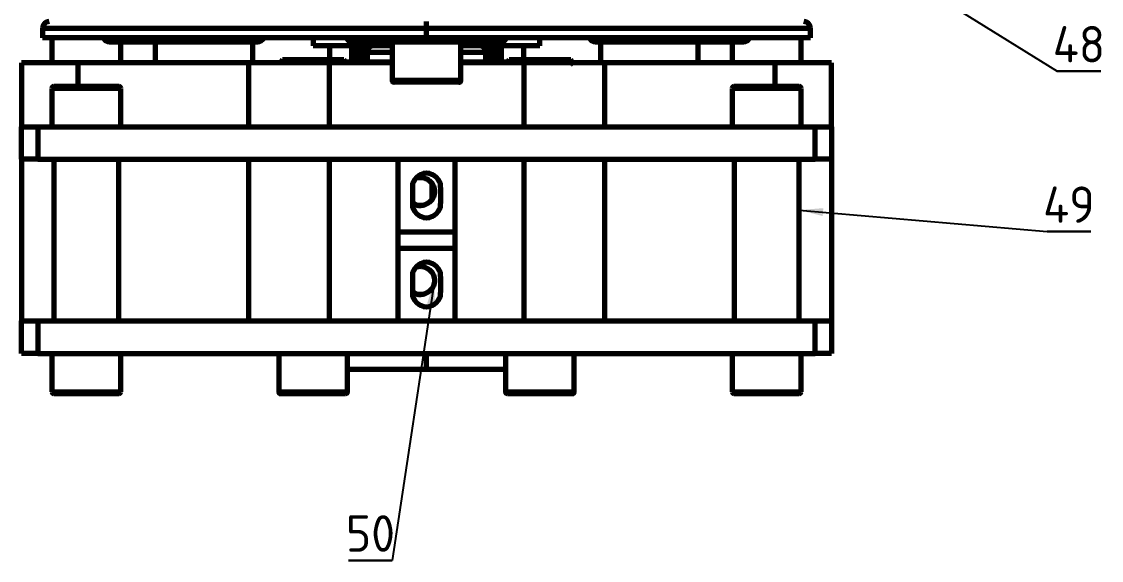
# Model space of a CAD drawing. Header units: millimetres. Extents: x -419 to 9215, y 1224 to 3301.
# Drawn here: x 285.3 to 433.4, y 1669.8 to 1743.8 of the extents above; entities that cross this region are included whole.
import ezdxf

# ---------------------------------------------------------------- set-up
doc = ezdxf.new("R2010")
doc.units = ezdxf.units.MM
doc.layers.add('0.3mm', color=240, linetype='Continuous', lineweight=30)
doc.layers.add('0.7mm', color=7, linetype='Continuous', lineweight=70)
doc.styles.get("Standard").update_dxf_attribs({"font": 'arial.ttf'})
doc.dimstyles.new('SLDDIMSTYLE0', dxfattribs={"dimtxt": 0.18, "dimasz": 3.302, "dimexe": 0, "dimexo": 0.0625, "dimgap": 0, "dimtad": 0, "dimtih": 1, "dimtoh": 1, "dimdec": 0, "dimrnd": 1e-09, "dimzin": 0, "dimdsep": 46, "dimtxsty": 'Standard', "dimsah": 1, "dimcen": 0.09, "dimadec": 0, "dimazin": 0, "dimtfac": 3.302, "dimtdec": 0, "dimtofl": 0, "dimtmove": 0, "dimatfit": 3, "dimfxl": 1, "dimfrac": 2, "dimtolj": 1, "dimtzin": 0, "dimarcsym": 0})

msp = doc.modelspace()

# ---------------------------------------------------------------- linework, layer by layer
at = {"layer": '0.3mm'}
for p, q in [((433.34, 1737), (427.34, 1737)), ((431.97, 1714.97), (425.97, 1714.97)), ((336.14, 1669.81), (330.14, 1669.81))]:
    msp.add_line(p, q, dxfattribs=at)
at = {"layer": '0.7mm', "color": 7, "linetype": 'Continuous', "lineweight": 70}
for p, q in [((340.83, 1742.92), (340.83, 1743.81)), ((288.16, 1742.92), (288.16, 1741.59)), ((340.83, 1741.59), (340.83, 1742.92)), ((393.51, 1741.59), (393.51, 1742.92)), ((340.83, 1741.59), (288.16, 1741.59)), ((289.44, 1741.59), (289.44, 1738.14)), ((297.33, 1741.03), (307.5, 1741.03)), ((298.89, 1738.14), (298.89, 1741.03)), ((303.61, 1741.03), (303.61, 1738.14)), ((307.5, 1741.03), (317.67, 1741.03)), ((316.94, 1741.03), (316.94, 1738.14)), ((325.28, 1741.59), (325.28, 1740.48)), ((330.67, 1741.03), (340.83, 1741.03)), ((336.11, 1741.03), (336.11, 1735.75)), ((393.51, 1741.59), (340.83, 1741.59)), ((340.83, 1741.03), (351, 1741.03)), ((345.56, 1735.75), (345.56, 1741.03)), ((356.39, 1740.48), (356.39, 1741.59)), ((364, 1741.03), (374.17, 1741.03)), ((364.72, 1741.03), (364.72, 1738.14)), ((374.17, 1741.03), (384.33, 1741.03)), ((378.06, 1741.03), (378.06, 1738.14)), ((382.78, 1741.03), (382.78, 1738.14)), ((392.22, 1738.14), (392.22, 1741.59)), ((336.11, 1740.48), (325.28, 1740.48)), ((330.55, 1740.48), (330.55, 1738.25)), ((330.98, 1740.48), (330.98, 1738.25)), ((332.36, 1740.48), (332.36, 1738.25)), ((332.69, 1739.59), (332.69, 1738.25)), ((356.39, 1740.48), (345.56, 1740.48)), ((348.98, 1738.25), (348.98, 1739.59)), ((349.55, 1738.25), (349.55, 1740.48)), ((350.81, 1738.25), (350.81, 1740.48)), ((351.12, 1738.25), (351.12, 1740.48)), ((285.28, 1738.14), (285.28, 1729.36)), ((293.04, 1738.14), (285.28, 1738.14)), ((316.39, 1738.14), (293.04, 1738.14)), ((316.39, 1738.14), (316.39, 1729.36)), ((327.5, 1738.14), (316.39, 1738.14)), ((321.06, 1738.59), (320.81, 1738.14)), ((321.06, 1738.59), (329.5, 1738.59)), ((327.5, 1729.36), (327.5, 1738.14)), ((336.11, 1738.14), (327.5, 1738.14)), ((329.75, 1738.14), (329.5, 1738.59)), ((336.11, 1738.25), (329.69, 1738.25)), ((351.98, 1738.25), (345.56, 1738.25)), ((354.17, 1738.14), (345.56, 1738.14)), ((352.17, 1738.59), (351.92, 1738.14)), ((352.17, 1738.59), (360.47, 1738.59)), ((354.17, 1738.14), (354.17, 1729.36)), ((365.28, 1738.14), (354.17, 1738.14)), ((360.47, 1738.59), (360.61, 1738.59)), ((360.86, 1738.14), (360.61, 1738.59)), ((365.28, 1729.36), (365.28, 1738.14)), ((388.63, 1738.14), (365.28, 1738.14)), ((396.39, 1738.14), (388.63, 1738.14)), ((396.39, 1729.36), (396.39, 1738.14)), ((289.72, 1734.92), (298.61, 1734.92)), ((339.34, 1735.48), (336.39, 1735.48)), ((345.28, 1735.48), (339.34, 1735.48)), ((383.06, 1734.92), (391.94, 1734.92)), ((289.44, 1734.64), (289.44, 1729.36)), ((298.89, 1729.36), (298.89, 1734.64)), ((382.78, 1734.64), (382.78, 1729.36)), ((392.22, 1729.36), (392.22, 1734.64)), ((285.28, 1724.92), (285.28, 1729.36)), ((285.28, 1729.36), (287.5, 1729.36)), ((287.5, 1729.36), (287.5, 1724.92)), ((287.5, 1729.36), (394.17, 1729.36)), ((394.17, 1724.92), (394.17, 1729.36)), ((394.17, 1729.36), (396.39, 1729.36)), ((396.39, 1729.36), (396.39, 1724.92)), ((285.28, 1724.92), (285.28, 1702.7)), ((287.5, 1724.92), (285.28, 1724.92)), ((287.5, 1724.92), (394.17, 1724.92)), ((289.72, 1724.92), (289.72, 1702.7)), ((298.61, 1702.7), (298.61, 1724.92)), ((316.39, 1724.92), (316.39, 1702.7)), ((327.5, 1702.7), (327.5, 1724.92)), ((336.94, 1702.7), (336.94, 1724.92)), ((344.72, 1724.92), (344.72, 1702.7)), ((354.17, 1724.92), (354.17, 1702.7)), ((365.28, 1702.7), (365.28, 1724.92)), ((383.06, 1724.92), (383.06, 1702.7)), ((391.94, 1702.7), (391.94, 1724.92)), ((396.39, 1724.92), (394.17, 1724.92)), ((396.39, 1724.92), (396.39, 1702.7)), ((338.89, 1721.03), (338.89, 1718.81)), ((342.78, 1718.81), (342.78, 1721.03)), ((336.94, 1714.92), (344.72, 1714.92)), ((336.94, 1712.7), (344.72, 1712.7)), ((338.89, 1708.81), (338.89, 1706.59)), ((342.78, 1706.59), (342.78, 1708.81)), ((285.28, 1698.25), (285.28, 1702.7)), ((285.28, 1702.7), (287.5, 1702.7)), ((287.5, 1702.7), (287.5, 1698.25)), ((287.5, 1702.7), (394.17, 1702.7)), ((394.17, 1698.25), (394.17, 1702.7)), ((394.17, 1702.7), (396.39, 1702.7)), ((396.39, 1702.7), (396.39, 1698.25)), ((287.5, 1698.25), (285.28, 1698.25)), ((287.5, 1698.25), (394.17, 1698.25)), ((289.44, 1698.25), (289.44, 1692.98)), ((298.89, 1692.98), (298.89, 1698.25)), ((320.56, 1698.25), (320.56, 1692.98)), ((330, 1692.98), (330, 1698.25)), ((351.67, 1698.25), (351.67, 1692.98)), ((361.11, 1692.98), (361.11, 1698.25)), ((382.78, 1698.25), (382.78, 1692.98)), ((392.22, 1692.98), (392.22, 1698.25)), ((396.39, 1698.25), (394.17, 1698.25)), ((340.83, 1696.03), (330, 1696.03)), ((351.67, 1696.03), (340.83, 1696.03)), ((298.61, 1692.7), (289.72, 1692.7)), ((329.72, 1692.7), (320.83, 1692.7)), ((360.83, 1692.7), (351.94, 1692.7)), ((391.94, 1692.7), (383.06, 1692.7))]:
    msp.add_line(p, q, dxfattribs=at)
at = {"layer": '0.7mm', "color": 8, "linetype": 'Continuous', "lineweight": 70}
for p, q in [((288.16, 1742.92), (340.83, 1742.92)), ((340.83, 1742.92), (393.51, 1742.92)), ((327.52, 1740.48), (327.52, 1738.59)), ((330.55, 1740.48), (330.55, 1738.25)), ((330.57, 1738.25), (330.57, 1740.48)), ((330.68, 1740.48), (330.68, 1738.25)), ((330.99, 1740.48), (330.99, 1738.25)), ((331.28, 1738.25), (331.28, 1740.48)), ((331.42, 1740.48), (331.42, 1738.25)), ((331.81, 1738.25), (331.81, 1740.48)), ((332.39, 1740.48), (332.39, 1738.25)), ((332.69, 1739.59), (336.11, 1739.59)), ((345.56, 1739.59), (348.98, 1739.59)), ((349.03, 1740.48), (349.03, 1738.25)), ((349.53, 1738.25), (349.53, 1740.48)), ((350.02, 1740.48), (350.02, 1738.25)), ((350.41, 1738.25), (350.41, 1740.48)), ((350.55, 1740.48), (350.55, 1738.25)), ((350.8, 1738.25), (350.8, 1740.48)), ((351.01, 1738.25), (351.01, 1740.48)), ((354.15, 1740.48), (354.15, 1738.59)), ((293.04, 1734.92), (293.04, 1738.14)), ((388.63, 1738.14), (388.63, 1734.92)), ((336.11, 1735.75), (339.25, 1735.75)), ((339.25, 1735.75), (345.56, 1735.75)), ((298.89, 1734.64), (289.44, 1734.64)), ((392.22, 1734.64), (382.78, 1734.64)), ((341.55, 1721.56), (341.55, 1719.39)), ((340.83, 1696.03), (340.83, 1698.25)), ((289.44, 1692.98), (298.89, 1692.98)), ((320.56, 1692.98), (330, 1692.98)), ((351.67, 1692.98), (361.11, 1692.98)), ((382.78, 1692.98), (392.22, 1692.98))]:
    msp.add_line(p, q, dxfattribs=at)
at = {"layer": '0.7mm', "color": 7, "linetype": 'Continuous', "lineweight": 70}
for centre, radius, start, end in [((289.05, 1742.92), 0.889, 90, 180), ((392.62, 1742.92), 0.889, 0, 90), ((297.33, 1741.92), 0.889, 202.0243, 270), ((317.67, 1741.92), 0.889, 270, 337.9757), ((330.67, 1741.92), 0.889, 202.0243, 270), ((351, 1741.92), 0.889, 270, 337.9757), ((364, 1741.92), 0.889, 202.0243, 270), ((384.33, 1741.92), 0.889, 270, 337.9757), ((289.72, 1734.64), 0.278, 90, 180), ((298.61, 1734.64), 0.278, 0, 90), ((336.39, 1735.75), 0.278, 180, 270), ((345.28, 1735.75), 0.278, 270, 0), ((383.06, 1734.64), 0.278, 90, 180), ((391.94, 1734.64), 0.278, 0, 90), ((340.83, 1721.03), 1.94, 0, 180), ((340.83, 1718.81), 1.94, 180, 0), ((340.83, 1708.81), 1.94, 0, 180), ((340.83, 1706.59), 1.94, 180, 0), ((289.72, 1692.98), 0.278, 180, 270), ((298.61, 1692.98), 0.278, 270, 0), ((320.83, 1692.98), 0.278, 180, 270), ((329.72, 1692.98), 0.278, 270, 0), ((351.94, 1692.98), 0.278, 180, 270), ((360.83, 1692.98), 0.278, 270, 0), ((383.06, 1692.98), 0.278, 180, 270), ((391.94, 1692.98), 0.278, 270, 0)]:
    msp.add_arc(centre, radius, start, end, dxfattribs=at)
for points, knots in [([(333.58, 1740.48), (333.51, 1740.47), (333.38, 1740.46), (333.2, 1740.4), (333.04, 1740.31), (332.87, 1740.15), (332.72, 1739.91), (332.7, 1739.69), (332.69, 1739.59)], [0, 0, 0, 0, 0.140113, 0.275973, 0.407579, 0.534931, 0.775812, 1, 1, 1, 1]), ([(348.98, 1739.59), (348.97, 1739.69), (348.95, 1739.91), (348.8, 1740.15), (348.62, 1740.31), (348.46, 1740.4), (348.28, 1740.46), (348.16, 1740.47), (348.09, 1740.48)], [0, 0, 0, 0, 0.224188, 0.465069, 0.592421, 0.724027, 0.859887, 1, 1, 1, 1]), ([(360.56, 1738.14), (360.57, 1738.15), (360.6, 1738.18), (360.66, 1738.19), (360.71, 1738.19), (360.77, 1738.17), (360.82, 1738.13), (360.88, 1738.08), (360.94, 1738), (360.97, 1737.94), (360.99, 1737.9)], [0, 0, 0, 0, 0.091788, 0.219575, 0.348366, 0.472773, 0.598067, 0.725876, 0.854426, 1, 1, 1, 1]), ([(339.5, 1722.35), (339.53, 1722.36), (339.68, 1722.41), (339.97, 1722.43), (340.35, 1722.39), (340.84, 1722.25), (341.39, 1721.89), (341.76, 1721.35), (341.91, 1720.86), (341.95, 1720.48), (341.91, 1720.09), (341.76, 1719.6), (341.39, 1719.07), (340.84, 1718.7), (340.35, 1718.56), (339.97, 1718.52), (339.6, 1718.56), (339.21, 1718.66), (339, 1718.83), (338.89, 1718.92)], [0, 0, 0, 0, 0.014455, 0.062783, 0.111112, 0.160846, 0.258596, 0.356349, 0.406076, 0.454398, 0.50272, 0.552447, 0.6502, 0.74795, 0.797684, 0.846013, 0.894341, 0.944076, 1, 1, 1, 1]), ([(340.12, 1722.42), (339.99, 1722.41), (339.75, 1722.4), (339.53, 1722.32), (339.43, 1722.29)], [0, 0, 0, 0, 0.528441, 1, 1, 1, 1]), ([(338.89, 1719.02), (339.05, 1718.89), (339.3, 1718.69), (339.74, 1718.55), (339.99, 1718.54), (340.12, 1718.53)], [0, 0, 0, 0, 0.447479, 0.727675, 1, 1, 1, 1]), ([(339.5, 1710.13), (339.53, 1710.14), (339.68, 1710.19), (339.97, 1710.21), (340.35, 1710.17), (340.84, 1710.02), (341.39, 1709.66), (341.76, 1709.12), (341.91, 1708.63), (341.95, 1708.25), (341.91, 1707.87), (341.76, 1707.38), (341.39, 1706.84), (340.84, 1706.48), (340.35, 1706.33), (339.97, 1706.3), (339.6, 1706.34), (339.21, 1706.44), (339, 1706.61), (338.89, 1706.7)], [0, 0, 0, 0, 0.014455, 0.062783, 0.111112, 0.160846, 0.258596, 0.356349, 0.406076, 0.454398, 0.50272, 0.552447, 0.6502, 0.74795, 0.797684, 0.846013, 0.894341, 0.944076, 1, 1, 1, 1]), ([(340.12, 1710.2), (339.99, 1710.19), (339.75, 1710.18), (339.53, 1710.1), (339.43, 1710.06)], [0, 0, 0, 0, 0.5284414, 1, 1, 1, 1]), ([(338.89, 1706.8), (339.05, 1706.67), (339.3, 1706.46), (339.74, 1706.33), (339.99, 1706.32), (340.12, 1706.31)], [0, 0, 0, 0, 0.447479, 0.727675, 1, 1, 1, 1])]:
    msp.add_open_spline(points, degree=3, knots=knots, dxfattribs=at)

# ---------------------------------------------------------------- texts
at = {"layer": '0.3mm', "char_height": 5, "attachment_point": 5}
for s, insert in [('{\\fTCVN 7284|b0|i0|c0|p34;48}', (430.34, 1740.7)), ('{\\fTCVN 7284|b0|i0|c0|p34;49}', (428.97, 1718.67)), ('{\\fTCVN 7284|b0|i0|c0|p34;50}', (333.14, 1673.51))]:
    msp.add_mtext_dynamic_manual_height_columns(s, width=10.3446, gutter_width=12.5, heights=[0], dxfattribs=dict(at, insert=insert))

# ---------------------------------------------------------------- leaders
at = {"layer": '0.3mm'}
for points in [[(285.94, 1824.96), (427.34, 1737)], [(391.94, 1717.93), (425.97, 1714.97)], [(341.94, 1708.25), (336.14, 1669.81)]]:
    msp.add_leader(points, dimstyle='SLDDIMSTYLE0', dxfattribs=at)

doc.saveas('drawing.dxf')
